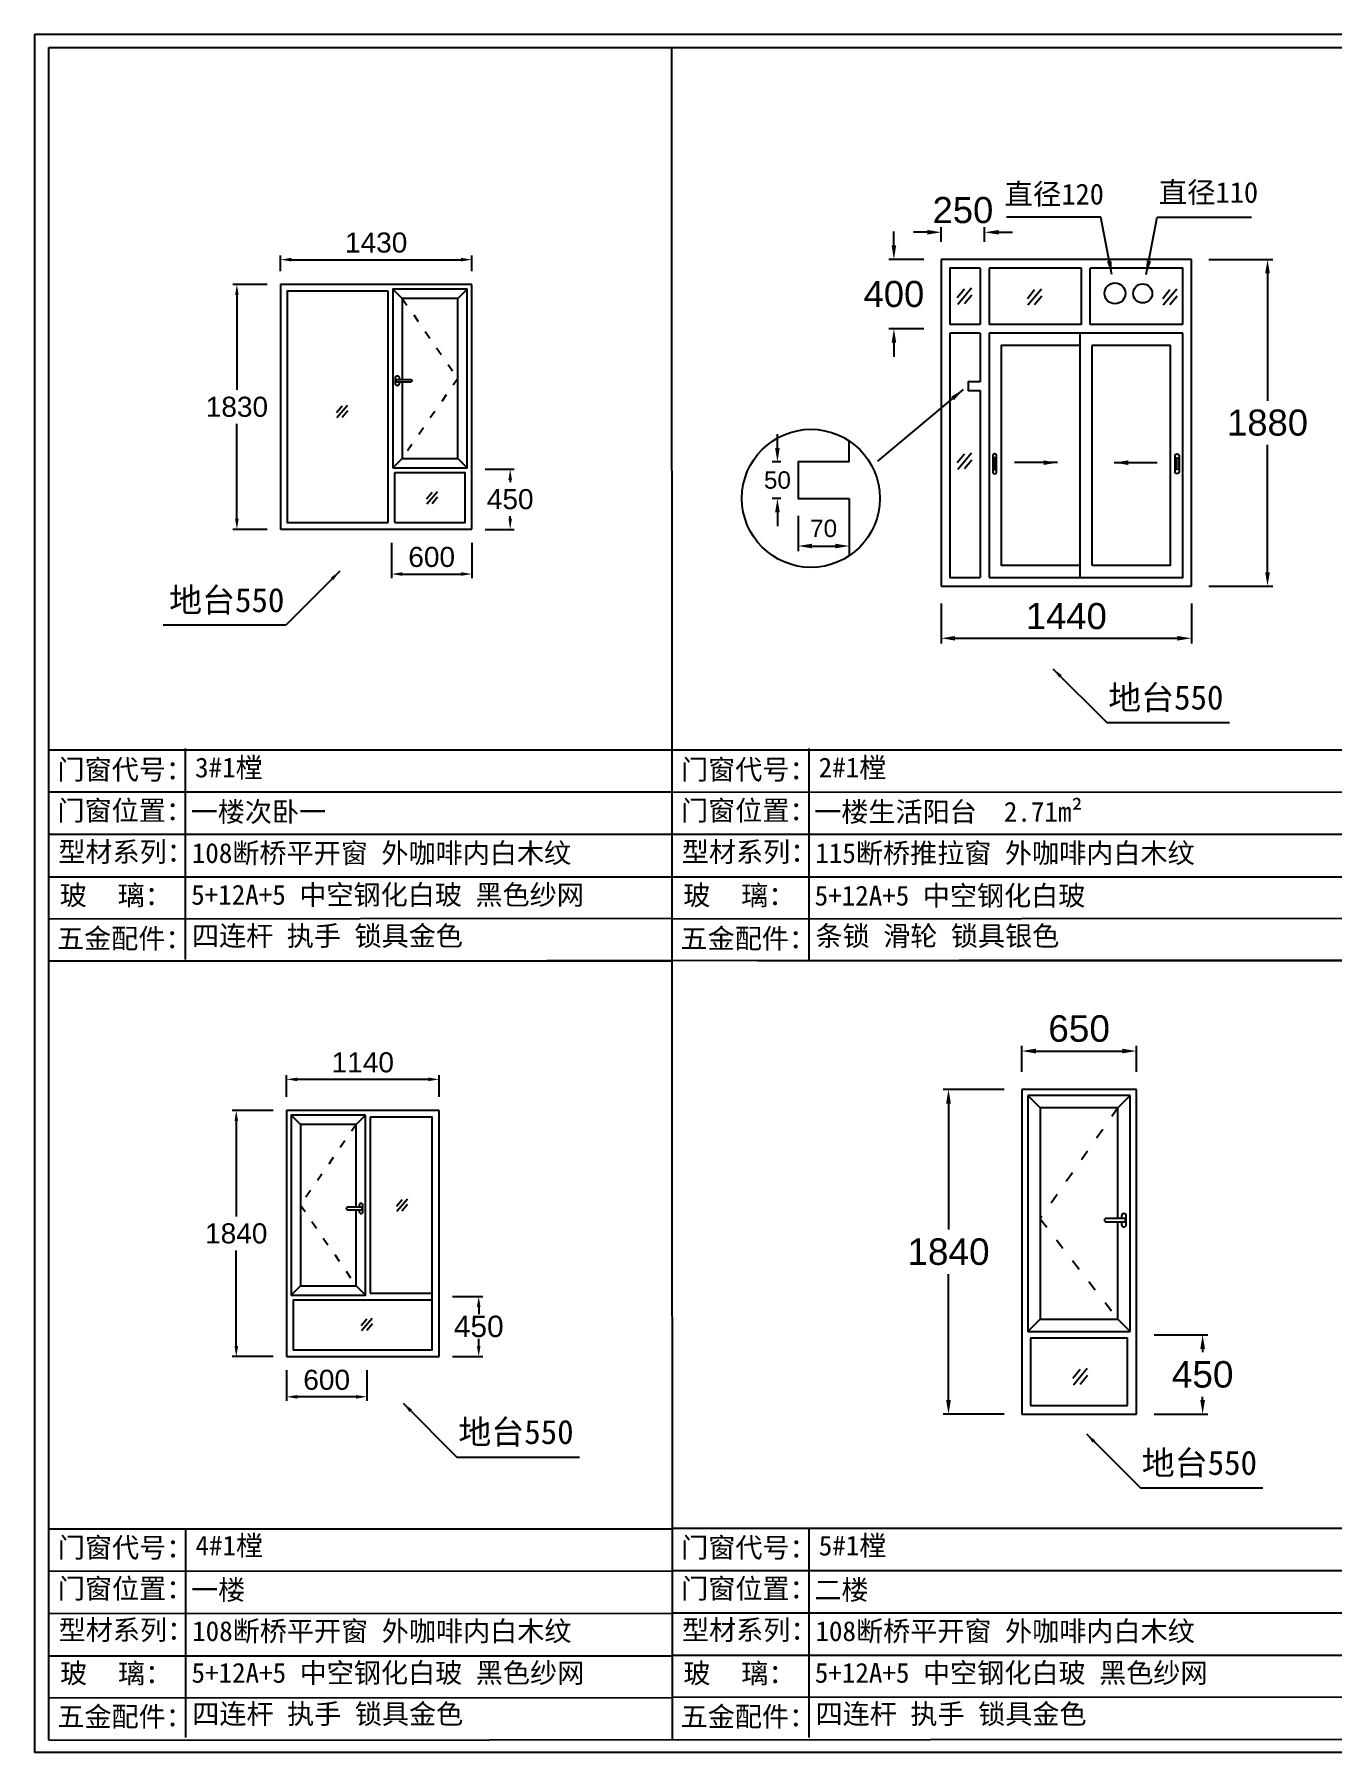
# Model space of a CAD drawing. Header units: inches. Extents: x -138455 to 599497, y -747149 to 13167.
# Drawn here: x 318177 to 327882, y -234985 to -222147 of the extents above; entities that cross this region are included whole.
import ezdxf

# ---------------------------------------------------------------- set-up
doc = ezdxf.new("R2010")
doc.units = ezdxf.units.IN
doc.header["$MEASUREMENT"] = 0
doc.header["$PDMODE"] = 35
doc.header["$PDSIZE"] = -3
doc.linetypes.add('ACAD_ISO03W100', pattern=[30, 12, -18])
doc.layers.add('0 @ 1', color=7, linetype='Continuous')
doc.styles.add('Annotative', font='arialbd.ttf')
doc.styles.get("Standard").update_dxf_attribs({"font": 'arial.ttf'})
doc.dimstyles.get("Standard").update_dxf_attribs({"dimtxt": 80, "dimasz": 70, "dimexe": 40, "dimexo": 80, "dimgap": 0, "dimtad": 1, "dimtih": 1, "dimtoh": 1, "dimdec": 0, "dimzin": 0, "dimdsep": 46, "dimtxsty": 'Standard', "dimcen": 0.09, "dimadec": 0, "dimazin": 0, "dimtfac": 1, "dimtdec": 0, "dimtofl": 0, "dimtmove": 0, "dimatfit": 3, "dimfxl": 0, "dimtolj": 1, "dimtzin": 0, "dimarcsym": 0})

# ---------------------------------------------------------------- blocks, each defined once
blk = doc.blocks.new('*D968')
at = {"color": 0, "lineweight": -2, "transparency": 16777216}
for p, q in [((320017, -223915), (320017, -223800)), ((320097, -223830), (321367, -223830)), ((321447, -223915), (321447, -223800))]:
    blk.add_line(p, q, dxfattribs=at)
at = {"color": 0, "transparency": 16777216}
for points in [[(320097, -223816), (320097, -223843), (320017, -223830)], [(321367, -223816), (321367, -223843), (321447, -223830)]]:
    blk.add_solid(points, dxfattribs=at)
at = {"layer": 'Defpoints', "color": 0, "transparency": 16777216}
for p in [(321447, -223830), (320017, -224015), (321447, -224015)]:
    blk.add_point(p, dxfattribs=at)
at = {"color": 0, "transparency": 16777216, "insert": (320732, -223703), "char_height": 150, "attachment_point": 5}
blk.add_mtext('\\A1;1430', dxfattribs=at)
blk = doc.blocks.new('*D969')
at = {"color": 0, "lineweight": -2, "transparency": 16777216}
for p, q in [((319917, -224015), (319661, -224015)), ((319691, -224095), (319691, -224803)), ((319691, -225765), (319691, -225056)), ((319917, -225845), (319661, -225845))]:
    blk.add_line(p, q, dxfattribs=at)
at = {"color": 0, "transparency": 16777216}
for points in [[(319677, -224095), (319704, -224095), (319691, -224015)], [(319677, -225765), (319704, -225765), (319691, -225845)]]:
    blk.add_solid(points, dxfattribs=at)
at = {"layer": 'Defpoints', "color": 0, "transparency": 16777216}
for p in [(320017, -224015), (319691, -225845), (320017, -225845)]:
    blk.add_point(p, dxfattribs=at)
at = {"color": 0, "transparency": 16777216, "insert": (319691, -224930), "char_height": 150, "attachment_point": 5}
blk.add_mtext('\\A1;1830', dxfattribs=at)
blk = doc.blocks.new('*D970')
at = {"color": 0, "lineweight": -2, "transparency": 16777216}
for p, q in [((320847, -225945), (320847, -226209)), ((321447, -225945), (321447, -226209)), ((320927, -226179), (321367, -226179))]:
    blk.add_line(p, q, dxfattribs=at)
at = {"color": 0, "transparency": 16777216}
for points in [[(320927, -226165), (320927, -226192), (320847, -226179)], [(321367, -226165), (321367, -226192), (321447, -226179)]]:
    blk.add_solid(points, dxfattribs=at)
at = {"layer": 'Defpoints', "color": 0, "transparency": 16777216}
for p in [(320847, -225845), (321447, -225845), (321447, -226179)]:
    blk.add_point(p, dxfattribs=at)
at = {"color": 0, "transparency": 16777216, "insert": (321147, -226052), "char_height": 150, "attachment_point": 5}
blk.add_mtext('\\A1;600', dxfattribs=at)
blk = doc.blocks.new('*D971')
at = {"color": 0, "lineweight": -2, "transparency": 16777216}
for p, q in [((321547, -225395), (321764, -225395)), ((321734, -225475), (321734, -225493)), ((321734, -225765), (321734, -225746)), ((321547, -225845), (321764, -225845))]:
    blk.add_line(p, q, dxfattribs=at)
at = {"color": 0, "transparency": 16777216}
for points in [[(321721, -225475), (321747, -225475), (321734, -225395)], [(321721, -225765), (321747, -225765), (321734, -225845)]]:
    blk.add_solid(points, dxfattribs=at)
at = {"layer": 'Defpoints', "color": 0, "transparency": 16777216}
for p in [(321447, -225395), (321447, -225845), (321734, -225845)]:
    blk.add_point(p, dxfattribs=at)
at = {"color": 0, "transparency": 16777216, "insert": (321734, -225620), "char_height": 150, "attachment_point": 5}
blk.add_mtext('\\A1;450', dxfattribs=at)
blk = doc.blocks.new('123as')
at = {"color": 0}
for p, q in [((90189, 51387), (90252, 51462)), ((90194, 51330), (90312, 51470)), ((90251, 51335), (90314, 51410))]:
    blk.add_line(p, q, dxfattribs=at)
blk = doc.blocks.new('*D976')
at = {"color": 0, "lineweight": -2, "transparency": 16777216}
for p, q in [((320062, -232126), (320062, -232356)), ((320662, -232126), (320662, -232356)), ((320582, -232326), (320142, -232326))]:
    blk.add_line(p, q, dxfattribs=at)
at = {"color": 0, "transparency": 16777216}
for points in [[(320142, -232313), (320142, -232340), (320062, -232326)], [(320582, -232313), (320582, -232340), (320662, -232326)]]:
    blk.add_solid(points, dxfattribs=at)
at = {"layer": 'Defpoints', "color": 0, "transparency": 16777216}
for p in [(320062, -232026), (320662, -232026), (320062, -232326)]:
    blk.add_point(p, dxfattribs=at)
at = {"color": 0, "transparency": 16777216, "insert": (320362, -232200), "char_height": 150, "attachment_point": 5}
blk.add_mtext('\\A1;600', dxfattribs=at)
blk = doc.blocks.new('*D977')
at = {"color": 0, "lineweight": -2, "transparency": 16777216}
for p, q in [((320062, -230086), (320062, -229924)), ((321202, -230086), (321202, -229924)), ((320142, -229954), (321122, -229954))]:
    blk.add_line(p, q, dxfattribs=at)
at = {"color": 0, "transparency": 16777216}
for points in [[(320142, -229941), (320142, -229968), (320062, -229954)], [(321122, -229941), (321122, -229968), (321202, -229954)]]:
    blk.add_solid(points, dxfattribs=at)
at = {"layer": 'Defpoints', "color": 0, "transparency": 16777216}
for p in [(321202, -229954), (320062, -230186), (321202, -230186)]:
    blk.add_point(p, dxfattribs=at)
at = {"color": 0, "transparency": 16777216, "insert": (320632, -229828), "char_height": 150, "attachment_point": 5}
blk.add_mtext('\\A1;1140', dxfattribs=at)
blk = doc.blocks.new('*D978')
at = {"color": 0, "lineweight": -2, "transparency": 16777216}
for p, q in [((319962, -230186), (319656, -230186)), ((319686, -230266), (319686, -230979)), ((319686, -231946), (319686, -231232)), ((319962, -232026), (319656, -232026))]:
    blk.add_line(p, q, dxfattribs=at)
at = {"color": 0, "transparency": 16777216}
for points in [[(319673, -230266), (319700, -230266), (319686, -230186)], [(319673, -231946), (319700, -231946), (319686, -232026)]]:
    blk.add_solid(points, dxfattribs=at)
at = {"layer": 'Defpoints', "color": 0, "transparency": 16777216}
for p in [(320062, -230186), (319686, -232026), (320062, -232026)]:
    blk.add_point(p, dxfattribs=at)
at = {"color": 0, "transparency": 16777216, "insert": (319686, -231106), "char_height": 150, "attachment_point": 5}
blk.add_mtext('\\A1;1840', dxfattribs=at)
blk = doc.blocks.new('dzcs')
blk.add_lwpolyline([(142095.7, -3327.8), (142195.7, -3327.8, 0.414214), (142205.7, -3317.8), (142205.7, -3317.8, 0.414214), (142195.7, -3307.8), (142095.7, -3307.8, 0.414214), (142085.7, -3317.8), (142085.7, -3317.8, 0.414214)], format="xyb", close=True)
blk.add_lwpolyline([(142182.2, -3327.8), (142182.2, -3341.8, 0.414214), (142195.7, -3355.3), (142195.7, -3355.3, 0.414214), (142209.2, -3341.8), (142209.2, -3293.8, 0.414214), (142195.7, -3280.3), (142195.7, -3280.3, 0.414214), (142182.2, -3293.8), (142182.2, -3307.8)], format="xyb")
blk = doc.blocks.new('*D964')
at = {"color": 0, "lineweight": -2, "transparency": 16777216}
for p, q in [((326683.3, -224037.9), (327051.6, -224037.9)), ((327021.6, -224117.9), (327021.6, -224851.3)), ((327021.6, -225837.9), (327021.6, -225104.5)), ((326683.3, -225917.9), (327051.6, -225917.9))]:
    blk.add_line(p, q, dxfattribs=at)
at = {"color": 0, "transparency": 16777216}
for points in [[(327008.2, -224117.9), (327034.9, -224117.9), (327021.6, -224037.9)], [(327008.2, -225837.9), (327034.9, -225837.9), (327021.6, -225917.9)]]:
    blk.add_solid(points, dxfattribs=at)
at = {"layer": 'Defpoints', "color": 0, "transparency": 16777216}
for p in [(326583.3, -224037.9), (326583.3, -225917.9), (327021.6, -225917.9)]:
    blk.add_point(p, dxfattribs=at)
at = {"color": 0, "transparency": 16777216, "insert": (327021.6, -224977.9), "char_height": 150, "attachment_point": 5}
blk.add_mtext('\\A1;1880', dxfattribs=at)
blk = doc.blocks.new('*D965')
at = {"color": 0, "lineweight": -2, "transparency": 16777216}
for p, q in [((325063.3, -223881.9), (324983.3, -223881.9)), ((325143.3, -223937.9), (325143.3, -223851.9)), ((325393.3, -223937.9), (325393.3, -223851.9)), ((325473.3, -223881.9), (325553.3, -223881.9))]:
    blk.add_line(p, q, dxfattribs=at)
at = {"color": 0, "transparency": 16777216}
for points in [[(325063.3, -223868.6), (325063.3, -223895.3), (325143.3, -223881.9)], [(325473.3, -223868.6), (325473.3, -223895.3), (325393.3, -223881.9)]]:
    blk.add_solid(points, dxfattribs=at)
at = {"layer": 'Defpoints', "color": 0, "transparency": 16777216}
for p in [(325393.3, -223881.9), (325143.3, -224037.9), (325393.3, -224037.9)]:
    blk.add_point(p, dxfattribs=at)
at = {"color": 0, "transparency": 16777216, "insert": (325268.3, -223755.3), "char_height": 150, "attachment_point": 5}
blk.add_mtext('\\A1;250', dxfattribs=at)
blk = doc.blocks.new('*D966')
at = {"color": 0, "lineweight": -2, "transparency": 16777216}
for p, q in [((325143.3, -226017.9), (325143.3, -226247.8)), ((326583.3, -226017.9), (326583.3, -226247.8)), ((325223.3, -226217.8), (326503.3, -226217.8))]:
    blk.add_line(p, q, dxfattribs=at)
at = {"color": 0, "transparency": 16777216}
for points in [[(325223.3, -226204.5), (325223.3, -226231.2), (325143.3, -226217.8)], [(326503.3, -226204.5), (326503.3, -226231.2), (326583.3, -226217.8)]]:
    blk.add_solid(points, dxfattribs=at)
at = {"layer": 'Defpoints', "color": 0, "transparency": 16777216}
for p in [(325143.3, -225917.9), (326583.3, -225917.9), (326583.3, -226217.8)]:
    blk.add_point(p, dxfattribs=at)
at = {"color": 0, "transparency": 16777216, "insert": (325863.3, -226091.2), "char_height": 150, "attachment_point": 5}
blk.add_mtext('\\A1;1440', dxfattribs=at)
blk = doc.blocks.new('*D967')
at = {"color": 0, "lineweight": -2, "transparency": 16777216}
for p, q in [((324870.9, -223957.9), (324870.9, -223877.9)), ((325043.3, -224037.9), (324840.9, -224037.9)), ((325043.3, -224437.9), (324840.9, -224437.9)), ((324870.9, -224517.9), (324870.9, -224597.9))]:
    blk.add_line(p, q, dxfattribs=at)
at = {"color": 0, "transparency": 16777216}
for points in [[(324857.5, -223957.9), (324884.2, -223957.9), (324870.9, -224037.9)], [(324857.5, -224517.9), (324884.2, -224517.9), (324870.9, -224437.9)]]:
    blk.add_solid(points, dxfattribs=at)
at = {"layer": 'Defpoints', "color": 0, "transparency": 16777216}
for p in [(325143.3, -224037.9), (324870.9, -224437.9), (325143.3, -224437.9)]:
    blk.add_point(p, dxfattribs=at)
at = {"color": 0, "transparency": 16777216, "insert": (324870.9, -224237.9), "char_height": 150, "attachment_point": 5}
blk.add_mtext('\\A1;400', dxfattribs=at)
blk = doc.blocks.new('123z')
at = {"color": 0}
for points in [[(94078.4, 52755), (94078.4, 52755, 0.414214), (94088.4, 52765), (94088.4, 52845, 0.414214), (94078.4, 52855), (94078.4, 52855, 0.414214), (94068.4, 52845), (94068.4, 52765, 0.414214)], [(94078.4, 52775), (94078.4, 52775, 0.414214), (94083.4, 52780), (94083.4, 52830, 0.414214), (94078.4, 52835), (94078.4, 52835, 0.414214), (94073.4, 52830), (94073.4, 52780, 0.414214)]]:
    blk.add_lwpolyline(points, format="xyb", close=True, dxfattribs=at)
blk = doc.blocks.new('*D1018')
at = {"color": 0, "lineweight": -2, "transparency": 16777216}
for p, q in [((324200.4, -225123.1), (324200.4, -225043.1)), ((324219.2, -225203.1), (324170.4, -225203.1)), ((324219.2, -225412.9), (324170.4, -225412.9)), ((324200.4, -225492.9), (324200.4, -225572.9))]:
    blk.add_line(p, q, dxfattribs=at)
at = {"color": 0, "transparency": 16777216}
for points in [[(324187.1, -225123.1), (324213.7, -225123.1), (324200.4, -225203.1)], [(324187.1, -225492.9), (324213.7, -225492.9), (324200.4, -225412.9)]]:
    blk.add_solid(points, dxfattribs=at)
at = {"layer": 'Defpoints', "color": 0, "transparency": 16777216}
for p in [(324319.2, -225203.1), (324200.4, -225412.9), (324319.2, -225412.9)]:
    blk.add_point(p, dxfattribs=at)
at = {"color": 0, "transparency": 16777216, "insert": (324200.4, -225308), "char_height": 150, "attachment_point": 5}
blk.add_mtext('\\A1;{\\H0.66667x;50}', dxfattribs=at)
blk = doc.blocks.new('*D1019')
at = {"color": 0, "lineweight": -2, "transparency": 16777216}
for p, q in [((324319.2, -225512.9), (324319.2, -225717.1)), ((324612.9, -225512.9), (324612.9, -225717.1)), ((324399.2, -225687.1), (324532.9, -225687.1))]:
    blk.add_line(p, q, dxfattribs=at)
at = {"color": 0, "transparency": 16777216}
for points in [[(324399.2, -225673.8), (324399.2, -225700.4), (324319.2, -225687.1)], [(324532.9, -225673.8), (324532.9, -225700.4), (324612.9, -225687.1)]]:
    blk.add_solid(points, dxfattribs=at)
at = {"layer": 'Defpoints', "color": 0, "transparency": 16777216}
for p in [(324319.2, -225412.9), (324612.9, -225412.9), (324612.9, -225687.1)]:
    blk.add_point(p, dxfattribs=at)
at = {"color": 0, "transparency": 16777216, "insert": (324466.1, -225586), "char_height": 150, "attachment_point": 5}
blk.add_mtext('\\A1;{\\H0.66667x;70}', dxfattribs=at)
blk = doc.blocks.new('*D979')
at = {"color": 0, "lineweight": -2, "transparency": 16777216}
for p, q in [((325535.9, -230192.1), (325535.9, -230045)), ((326185.9, -230192.1), (326185.9, -230045)), ((325615.9, -230075), (326105.9, -230075))]:
    blk.add_line(p, q, dxfattribs=at)
at = {"color": 0, "transparency": 16777216}
for points in [[(325615.9, -230061.7), (325615.9, -230088.3), (325535.9, -230075)], [(326105.9, -230061.7), (326105.9, -230088.3), (326185.9, -230075)]]:
    blk.add_solid(points, dxfattribs=at)
at = {"layer": 'Defpoints', "color": 0, "transparency": 16777216}
for p in [(326185.9, -230075), (325535.9, -230292.1), (326185.9, -230292.1)]:
    blk.add_point(p, dxfattribs=at)
at = {"color": 0, "transparency": 16777216, "insert": (325860.9, -229948.4), "char_height": 150, "attachment_point": 5}
blk.add_mtext('\\A1;650', dxfattribs=at)
blk = doc.blocks.new('*D980')
at = {"color": 0, "lineweight": -2, "transparency": 16777216}
for p, q in [((325435.9, -230292.1), (325090.7, -230292.1)), ((325120.7, -230372.1), (325120.7, -231085.6)), ((325120.7, -232052.1), (325120.7, -231338.7)), ((325435.9, -232132.1), (325090.7, -232132.1))]:
    blk.add_line(p, q, dxfattribs=at)
at = {"color": 0, "transparency": 16777216}
for points in [[(325107.3, -230372.1), (325134, -230372.1), (325120.7, -230292.1)], [(325107.3, -232052.1), (325134, -232052.1), (325120.7, -232132.1)]]:
    blk.add_solid(points, dxfattribs=at)
at = {"layer": 'Defpoints', "color": 0, "transparency": 16777216}
for p in [(325535.9, -230292.1), (325120.7, -232132.1), (325535.9, -232132.1)]:
    blk.add_point(p, dxfattribs=at)
at = {"color": 0, "transparency": 16777216, "insert": (325120.7, -231212.1), "char_height": 150, "attachment_point": 5}
blk.add_mtext('\\A1;1840', dxfattribs=at)
blk = doc.blocks.new('*D981')
at = {"color": 0, "lineweight": -2, "transparency": 16777216}
for p, q in [((326285.9, -231682.1), (326590.9, -231682.1)), ((326560.9, -231762.1), (326560.9, -231780.6)), ((326560.9, -232052.1), (326560.9, -232033.7)), ((326285.9, -232132.1), (326590.9, -232132.1))]:
    blk.add_line(p, q, dxfattribs=at)
at = {"color": 0, "transparency": 16777216}
for points in [[(326547.6, -231762.1), (326574.2, -231762.1), (326560.9, -231682.1)], [(326547.6, -232052.1), (326574.2, -232052.1), (326560.9, -232132.1)]]:
    blk.add_solid(points, dxfattribs=at)
at = {"layer": 'Defpoints', "color": 0, "transparency": 16777216}
for p in [(326185.9, -231682.1), (326185.9, -232132.1), (326560.9, -232132.1)]:
    blk.add_point(p, dxfattribs=at)
at = {"color": 0, "transparency": 16777216, "insert": (326560.9, -231907.1), "char_height": 150, "attachment_point": 5}
blk.add_mtext('\\A1;450', dxfattribs=at)
blk = doc.blocks.new('*D1046')
at = {"color": 0, "lineweight": -2, "transparency": 16777216}
for p, q in [((321302, -231576), (321529, -231576)), ((321499, -231656), (321499, -231709)), ((321499, -231946), (321499, -231893)), ((321302, -232026), (321529, -232026))]:
    blk.add_line(p, q, dxfattribs=at)
at = {"color": 0, "transparency": 16777216}
for points in [[(321485, -231656), (321512, -231656), (321499, -231576)], [(321485, -231946), (321512, -231946), (321499, -232026)]]:
    blk.add_solid(points, dxfattribs=at)
at = {"layer": 'Defpoints', "color": 0, "transparency": 16777216}
for p in [(321202, -231576), (321202, -232026), (321499, -232026)]:
    blk.add_point(p, dxfattribs=at)
at = {"color": 0, "transparency": 16777216, "insert": (321499, -231801), "char_height": 160, "attachment_point": 5}
blk.add_mtext('\\A1;450', dxfattribs=at)
blk = doc.blocks.new('223azzl00000')
for p, q in [((326583.3, -224037.9), (325143.3, -224037.9)), ((325143.3, -224037.9), (325143.3, -225917.9)), ((325368.3, -224087.9), (325368.3, -224412.9)), ((325418.3, -224087.9), (325418.3, -224412.9)), ((325950.8, -224412.9), (325950.8, -224087.9)), ((326000.8, -224412.9), (326000.8, -224087.9)), ((326583.3, -225917.9), (326583.3, -224037.9)), ((325368.3, -224412.9), (325193.3, -224412.9)), ((325368.3, -224462.9), (325193.3, -224462.9)), ((325368.3, -224462.9), (325368.3, -224742.6)), ((325950.8, -224412.9), (325418.3, -224412.9)), ((326533.3, -224462.9), (325418.3, -224462.9)), ((325418.3, -224462.9), (325418.3, -225867.9)), ((325940.8, -224462.9), (325940.8, -225867.9)), ((326533.3, -224412.9), (326000.8, -224412.9)), ((326010.8, -224532.9), (326010.8, -225797.9)), ((325368.3, -224792.6), (325368.3, -225867.9)), ((324612.9, -225203.1), (324612.9, -225081.9)), ((324612.9, -225412.9), (324612.9, -225744)), ((325143.3, -225917.9), (326583.3, -225917.9))]:
    blk.add_line(p, q)
for points in [[(325368.3, -224087.9), (325193.3, -224087.9), (325193.3, -224412.9)], [(325950.8, -224087.9), (325418.3, -224087.9)], [(326533.3, -224412.9), (326533.3, -224087.9), (326000.8, -224087.9)], [(325193.3, -224462.9), (325193.3, -225867.9), (325368.3, -225867.9)], [(325418.3, -225867.9), (326533.3, -225867.9), (326533.3, -224462.9)], [(325940.8, -224532.9), (325488.3, -224532.9), (325488.3, -225797.9), (325940.8, -225797.9)], [(326463.3, -224532.9), (326010.8, -224532.9)], [(326010.8, -225797.9), (326463.3, -225797.9), (326463.3, -224532.9)], [(325368.3, -224742.6), (325298.3, -224742.6), (325298.3, -224792.6), (325368.3, -224792.6)], [(324612.9, -225203.1), (324319.2, -225203.1), (324319.2, -225412.9), (324612.9, -225412.9)]]:
    blk.add_lwpolyline(points)
for centre, radius in [((326143.4, -224233.6), 60), ((326303, -224233.9), 55), ((324393.2, -225412.9), 397.3)]:
    blk.add_circle(centre, radius)
for name, p, xscale, yscale, zscale in [('123as', (264948.6, -258607.7), 0.6684526412304121, 0.6684526412304121, 0.6684526412304121), ('123as', (265351.9, -258612), 0.6684526412304121, 0.6684526412304121, 0.6684526412304121), ('123as', (266130.9, -258612), 0.6684526412304121, 0.6684526412304121, 0.6684526412304121), ('123as', (264948.6, -259555.7), 0.6684526412304121, 0.6684526412304121, 0.6684526412304121), ('123z', (218346.2, -285330.5), 1.138461538461531, 1.138461538461531, 1.138461538461531), ('123z', (433605.4, -285330.5), -1.138461538461531, 1.138461538461531, 1.138461538461531)]:
    blk.add_blockref(name, p, dxfattribs=dict(xscale=xscale, yscale=yscale, zscale=zscale))
at = {"layer": '0 @ 1', "char_height": 120, "attachment_point": 1, "style": 'Annotative'}
for s, insert in [('{\\fSimSun|b1|i0|c134|p2;直径120}', (325507.5, -223602.4)), ('{\\fSimSun|b1|i0|c134|p2;直径110}', (326395.1, -223592.4))]:
    blk.add_mtext_dynamic_manual_height_columns(s, width=1173.909, gutter_width=903.5, heights=[0], dxfattribs=dict(at, insert=insert))
dim = blk.add_linear_dim(base=(325393.3, -223881.9), p1=(325143.3, -224037.9), p2=(325393.3, -224037.9), dimstyle='Standard', override={"dimtxt": 150, "dimasz": 80, "dimexe": 30, "dimexo": 100, "dimgap": 50})
dim.commit()
dim.dimension.update_dxf_attribs({"geometry": '*D965', "text_midpoint": (325268.3, -223881.9), "dimtype": 128})
dim = blk.add_linear_dim(base=(324870.9, -224437.9), p1=(325143.3, -224037.9), p2=(325143.3, -224437.9), angle=90, dimstyle='Standard', override={"dimtxt": 150, "dimasz": 80, "dimexe": 30, "dimexo": 100, "dimgap": 50})
dim.commit()
dim.dimension.update_dxf_attribs({"geometry": '*D967', "text_midpoint": (324870.9, -224237.9), "dimtype": 128})
dim = blk.add_linear_dim(base=(327021.6, -225917.9), p1=(326583.3, -224037.9), p2=(326583.3, -225917.9), angle=90, dimstyle='Standard', override={"dimtxt": 150, "dimasz": 80, "dimexe": 30, "dimexo": 100, "dimgap": 50})
dim.commit()
dim.dimension.update_dxf_attribs({"geometry": '*D964', "text_midpoint": (327021.6, -224977.9)})
dim = blk.add_linear_dim(base=(324200.4, -225412.9), p1=(324319.2, -225203.1), p2=(324319.2, -225412.9), angle=90, text='{\\H0.66667x;50}', dimstyle='Standard', override={"dimtxt": 150, "dimasz": 80, "dimexe": 30, "dimexo": 100, "dimgap": 50})
dim.commit()
dim.dimension.update_dxf_attribs({"geometry": '*D1018', "text_midpoint": (324200.4, -225308), "dimtype": 128})
dim = blk.add_linear_dim(base=(324612.9, -225687.1), p1=(324319.2, -225412.9), p2=(324612.9, -225412.9), text='{\\H0.66667x;70}', dimstyle='Standard', override={"dimtxt": 150, "dimasz": 80, "dimexe": 30, "dimexo": 100, "dimgap": 50})
dim.commit()
dim.dimension.update_dxf_attribs({"geometry": '*D1019', "text_midpoint": (324466.1, -225687.1), "dimtype": 128})
dim = blk.add_linear_dim(base=(326583.3, -226217.8), p1=(325143.3, -225917.9), p2=(326583.3, -225917.9), dimstyle='Standard', override={"dimtxt": 150, "dimasz": 80, "dimexe": 30, "dimexo": 100, "dimgap": 50})
dim.commit()
dim.dimension.update_dxf_attribs({"geometry": '*D966', "text_midpoint": (325863.3, -226091.2)})
for points in [[(326125.2, -224125.8), (326062.6, -223795.3), (325518.6, -223795.3)], [(326323.4, -224125.8), (326386, -223795.3), (326930, -223795.3)], [(325269.6, -224786.6), (324777.3, -225199.7)], [(325812.3, -225207.5), (325565.5, -225207.5)], [(326139.4, -225207.5), (326386.1, -225207.5)]]:
    blk.add_leader(points, dimstyle='Standard', override={"dimtxt": 150, "dimasz": 80, "dimexe": 30, "dimexo": 100, "dimgap": 50, "dimtad": 0})
blk = doc.blocks.new('jz3123')
for p, q in [((326185.9, -230292.1), (325535.9, -230292.1)), ((325535.9, -230292.1), (325535.9, -232132.1)), ((326150.9, -230327.1), (325570.9, -230327.1)), ((325570.9, -230327.1), (325570.9, -231664.1)), ((325640.9, -230397.1), (325570.9, -230327.1)), ((326080.9, -230397.1), (326150.9, -230327.1)), ((326150.9, -231664.1), (326150.9, -230327.1)), ((326185.9, -232132.1), (326185.9, -230292.1)), ((326080.9, -230397.1), (325640.9, -230397.1)), ((325640.9, -230397.1), (325640.9, -231594.1)), ((326080.9, -231023.2), (326080.9, -230397.1)), ((326080.9, -231594.1), (326080.9, -231043.2)), ((325640.9, -231594.1), (325570.9, -231664.1)), ((325640.9, -231594.1), (326080.9, -231594.1)), ((326080.9, -231594.1), (326150.9, -231664.1)), ((325570.9, -231664.1), (326150.9, -231664.1)), ((325585.9, -231699.1), (325585.9, -232082.1)), ((325585.9, -231699.1), (326135.9, -231699.1)), ((326135.9, -232082.1), (326135.9, -231699.1)), ((325585.9, -232082.1), (326135.9, -232082.1)), ((325535.9, -232132.1), (326185.9, -232132.1))]:
    blk.add_line(p, q)
at = {"linetype": 'ACAD_ISO03W100', "ltscale": 5}
blk.add_lwpolyline([(326080.9, -230397.1), (325640.9, -231024.6), (326080.9, -231594.1)], dxfattribs=at)
blk.add_blockref('dzcs', (183919, -227715.4))
at = {"xscale": 0.6684526412304121, "yscale": 0.6684526412304121, "zscale": 0.6684526412304121}
blk.add_blockref('123as', (265538.1, -266276.8), dxfattribs=at)
dim = blk.add_linear_dim(base=(326185.9, -230075), p1=(325535.9, -230292.1), p2=(326185.9, -230292.1), dimstyle='Standard', override={"dimtxt": 150, "dimasz": 80, "dimexe": 30, "dimexo": 100, "dimgap": 50})
dim.commit()
dim.dimension.update_dxf_attribs({"geometry": '*D979', "text_midpoint": (325860.9, -229948.4)})
dim = blk.add_linear_dim(base=(325120.7, -232132.1), p1=(325535.9, -230292.1), p2=(325535.9, -232132.1), angle=90, dimstyle='Standard', override={"dimtxt": 150, "dimasz": 80, "dimexe": 30, "dimexo": 100, "dimgap": 50})
dim.commit()
dim.dimension.update_dxf_attribs({"geometry": '*D980', "text_midpoint": (325120.7, -231212.1)})
dim = blk.add_linear_dim(base=(326560.9, -232132.1), p1=(326185.9, -231682.1), p2=(326185.9, -232132.1), angle=90, dimstyle='Standard', override={"dimtxt": 150, "dimasz": 80, "dimexe": 30, "dimexo": 100, "dimgap": 50})
dim.commit()
dim.dimension.update_dxf_attribs({"geometry": '*D981', "text_midpoint": (326560.9, -231907.1), "dimtype": 128})

msp = doc.modelspace()

# ---------------------------------------------------------------- linework, layer by layer
for p, q in [((337367.3, -222146.5), (318176.7, -222146.5)), ((318176.7, -222146.5), (318176.7, -234984.7)), ((318284.7, -229069.1), (318284.8, -222245.2)), ((318284.8, -222245.2), (322943.3, -222245.2)), ((322943.3, -222245.3), (328782.9, -222245.3)), ((322947.5, -234886.7), (322943.3, -222245.3)), ((321446.9, -224014.6), (320016.9, -224014.6)), ((320016.9, -224014.6), (320016.9, -225844.6)), ((321446.9, -225844.6), (321446.9, -224014.6)), ((320821.9, -225794.6), (320821.9, -224064.6)), ((320926.9, -224119.6), (320856.9, -224049.6)), ((321341.9, -224119.6), (321411.9, -224049.6)), ((320926.9, -225314.6), (320856.9, -225384.6)), ((320871.9, -225419.6), (321396.9, -225419.6)), ((320871.9, -225794.6), (320871.9, -225419.6)), ((321341.9, -225314.6), (321411.9, -225384.6)), ((320016.9, -225844.6), (321446.9, -225844.6)), ((318283.7, -227491.1), (322943.2, -227491.1)), ((319304.3, -227483.3), (319304.7, -229058)), ((322942.2, -227491.2), (328782.8, -227491.2)), ((323965.7, -227483.4), (323966.1, -229058.1)), ((318283.9, -227807.2), (322943.2, -227805.7)), ((322942.4, -227807.3), (328782.8, -227805.6)), ((318284.1, -228123.4), (322943.2, -228121.9)), ((322942.6, -228123.5), (328782.8, -228121.8)), ((318284.3, -228439.9), (322943.2, -228439.9)), ((322942.8, -228439.9), (328782.8, -228439.9)), ((318284.5, -228753.7), (322943.2, -228750.9)), ((322943, -228753.8), (328782.8, -228750.6)), ((318284.6, -234890.7), (318284.7, -229069.1)), ((318284.7, -229069.1), (322943.2, -229069.1)), ((318927.5, -229069.1), (330782.1, -229059.6)), ((323586.1, -229069.1), (334464.4, -229061.6)), ((321201.8, -230185.9), (320061.8, -230185.9)), ((320061.8, -230185.9), (320061.8, -232025.9)), ((321201.8, -232025.9), (321201.8, -230185.9)), ((320166.8, -230290.9), (320096.8, -230220.9)), ((320581.8, -230290.9), (320651.8, -230220.9)), ((320686.8, -230235.9), (320686.8, -231550.9)), ((320166.8, -231495.9), (320096.8, -231565.9)), ((320581.8, -231495.9), (320651.8, -231565.9)), ((320686.8, -231550.9), (321151.8, -231550.9)), ((320111.8, -231600.9), (321151.8, -231600.9)), ((320061.8, -232025.9), (321201.8, -232025.9)), ((318283.6, -233312.2), (322943.2, -233312.2)), ((319307, -233307.1), (319307.4, -234871.3)), ((322942.1, -233308.3), (328782.8, -233308.3)), ((323966.5, -233307.1), (323967, -234871.3)), ((318283.8, -233628.4), (322943.2, -233626.8)), ((322942.3, -233624.5), (328782.7, -233622.7)), ((318284, -233944.6), (322943.2, -233943.1)), ((322942.5, -233940.7), (328782.7, -233938.9)), ((318284.2, -234261), (322943.2, -234261)), ((322942.7, -234257.1), (328782.7, -234257.1)), ((318284.4, -234574.9), (322943.1, -234572.1)), ((322942.9, -234571), (328782.7, -234567.8)), ((318284.6, -234890.7), (337273.4, -234876.7)), ((337367.3, -234984.7), (318176.7, -234984.7))]:
    msp.add_line(p, q)
for points in [[(320821.9, -224064.6), (320066.9, -224064.6), (320066.9, -225794.6), (320821.9, -225794.6)], [(320856.9, -225384.6), (321411.9, -225384.6), (321411.9, -224049.6), (320856.9, -224049.6), (320856.9, -225384.6)], [(320926.9, -224744.3), (320926.9, -225314.6), (321341.9, -225314.6), (321341.9, -224119.6), (320926.9, -224119.6), (320926.9, -224724.3)], [(320871.9, -225794.6), (321396.9, -225794.6), (321396.9, -225419.6)], [(320111.8, -231600.9), (320111.8, -231975.9), (321151.8, -231975.9), (321151.8, -230235.9), (320686.8, -230235.9)], [(320581.8, -230909), (320581.8, -230290.9), (320166.8, -230290.9), (320166.8, -231495.9), (320581.8, -231495.9), (320581.8, -230929)]]:
    msp.add_lwpolyline(points)
at = {"linetype": 'ACAD_ISO03W100', "ltscale": 5}
for points in [[(320926.9, -224119.6), (321341.9, -224717.1), (320926.9, -225314.6)], [(320581.8, -230290.9), (320166.8, -230893.4), (320581.8, -231495.9)]]:
    msp.add_lwpolyline(points, dxfattribs=at)
msp.add_lwpolyline([(320651.8, -230220.9), (320096.8, -230220.9), (320096.8, -231565.9), (320651.8, -231565.9)], close=True)

# ---------------------------------------------------------------- block references
for name, p, xscale, yscale, zscale in [('223azzl00000', (-97299.3, 67124.8), 1.298675300026952, 1.298675300026952, 1.298675300026952), ('123as', (260148.4, -259321.8), 0.6684526412304121, 0.6684526412304121, 0.6684526412304121), ('123as', (260821.1, -259966.8), 0.6684526412304121, 0.6684526412304121, 0.6684526412304121), ('jz3123', (-103877, 73763.9), 1.319164180980688, 1.319164180980688, 1.319164180980688), ('123as', (260596.6, -265251.8), 0.6684526412304121, 0.6684526412304121, 0.6684526412304121), ('123as', (260333, -266143.5), 0.6684526412304121, 0.6684526412304121, 0.6684526412304121)]:
    msp.add_blockref(name, p, dxfattribs=dict(xscale=xscale, yscale=yscale, zscale=zscale))
at = {"xscale": -1}
msp.add_blockref('dzcs', (463085.7, -221416.5), dxfattribs=at)
msp.add_blockref('dzcs', (178423.2, -227601.2))

# ---------------------------------------------------------------- texts
at = {"layer": '0 @ 1', "style": 'Annotative'}
for s, p in [('门窗代号：', (318349.6, -227713.6)), ('门窗代号：', (323011, -227713.7)), ('门窗位置：', (318349.6, -228019.6)), ('门窗位置：', (323011, -228019.7)), ('型材系列：', (318355.9, -228328.8)), ('型材系列：', (323017.2, -228328.9)), ('玻    璃：', (318366.3, -228653)), ('玻    璃：', (323027.6, -228653.1)), ('五金配件：', (318346, -228976)), ('五金配件：', (323007.3, -228976)), ('门窗代号：', (318352.3, -233526.9)), ('门窗代号：', (323011.9, -233526.9)), ('门窗位置：', (318352.3, -233833)), ('门窗位置：', (323011.9, -233833)), ('型材系列：', (318358.5, -234142.1)), ('型材系列：', (323018.1, -234142.1)), ('玻    璃：', (318368.9, -234466.3)), ('玻    璃：', (323028.5, -234466.3)), ('五金配件：', (318348.6, -234789.3)), ('五金配件：', (323008.2, -234789.3))]:
    msp.add_text(s, height=148.56, dxfattribs=at).set_placement(p)
for s, width, insert, char_height, attachment_point in [('{\\fSimSun|b1|i0|c134|p2;地台550}', 1173.909, (320045.8, -226282.7), 180.693, 3), ('{\\fSimSun|b1|i0|c134|p2;地台550}', 1173.909, (326204.2, -227010.7), 180.693, 1), ('{\\fSimSun|b1|i0|c134|p2;3#1樘}', 4396.385, (319378.3, -227549.9), 148.556, 1), ('{\\fSimSun|b1|i0|c134|p2;2#1樘}', 4396.385, (324039.7, -227550), 148.556, 1), ('{\\fSimSun|b1|i0|c134|p2;一楼次卧一}', 4396.385, (319345.1, -227880.8), 148.556, 1), ('{\\fSimSun|b1|i0|c134|p2;一楼生活阳台  2.71m²}', 4396.385, (324006.5, -227880.9), 148.556, 1), ('{\\fSimSun|b1|i0|c134|p2;108断桥平开窗 外咖啡内白木纹}', 6329.508, (319353.7, -228189.3), 148.556, 1), ('{\\fSimSun|b1|i0|c134|p2;115断桥推拉窗 外咖啡内白木纹}', 4396.385, (324015, -228189.4), 148.556, 1), ('{\\fSimSun|b1|i0|c134|p2;5+12A+5 中空钢化白玻 黑色纱网}', 5972.399, (319349, -228500.8), 148.556, 1), ('{\\fSimSun|b1|i0|c134|p2;5+12A+5 中空钢化白玻}', 6587.2, (324009.9, -228507.1), 148.556, 1), ('{\\fSimSun|b1|i0|c134|p2;四连杆 执手 锁具金色}', 5156.596, (319354.7, -228807.7), 148.556, 1), ('{\\fSimSun|b1|i0|c134|p2;条锁 滑轮 锁具银色}', 5156.596, (324016, -228807.9), 148.556, 1), ('{\\fSimSun|b1|i0|c134|p2;地台550}', 1173.909, (321346.5, -232498.2), 180.693, 1), ('{\\fSimSun|b1|i0|c134|p2;地台550}', 1173.909, (326455.3, -232728.9), 180.693, 1), ('{\\fSimSun|b1|i0|c134|p2;4#1樘}', 4396.385, (319381, -233363.2), 148.556, 1), ('{\\fSimSun|b1|i0|c134|p2;5#1樘}', 4396.385, (324040.5, -233363.2), 148.556, 1), ('{\\fSimSun|b1|i0|c134|p2;一楼}', 4396.385, (319347.8, -233694.2), 148.556, 1), ('{\\fSimSun|b1|i0|c134|p2;二楼}', 4396.385, (324007.3, -233694.2), 148.556, 1), ('{\\fSimSun|b1|i0|c134|p2;108断桥平开窗 外咖啡内白木纹}', 4396.385, (319356.3, -234002.6), 148.556, 1), ('{\\fSimSun|b1|i0|c134|p2;108断桥平开窗 外咖啡内白木纹}', 4396.385, (324015.9, -234002.6), 148.556, 1), ('{\\fSimSun|b1|i0|c134|p2;5+12A+5 中空钢化白玻 黑色纱网}', 5972.399, (319351.6, -234314.2), 148.556, 1), ('{\\fSimSun|b1|i0|c134|p2;5+12A+5 中空钢化白玻 黑色纱网}', 5972.399, (324011.2, -234314.2), 148.556, 1), ('{\\fSimSun|b1|i0|c134|p2;四连杆 执手 锁具金色}', 5156.596, (319357.3, -234621.1), 148.556, 1), ('{\\fSimSun|b1|i0|c134|p2;四连杆 执手 锁具金色}', 5156.596, (324016.9, -234621.1), 148.556, 1)]:
    msp.add_mtext_dynamic_manual_height_columns(s, width=width, gutter_width=903.5, heights=[0], dxfattribs=dict(at, insert=insert, char_height=char_height, attachment_point=attachment_point))

# ---------------------------------------------------------------- dimensions: what is measured, and where the dimension line sits
for base, p1, p2, picture, middle in [((321446.9, -223829.8), (320016.9, -224014.6), (321446.9, -224014.6), '*D968', (320731.9, -223703.1)), ((321446.9, -226178.7), (320846.9, -225844.6), (321446.9, -225844.6), '*D970', (321146.9, -226052.1)), ((321201.8, -229954.2), (320061.8, -230185.9), (321201.8, -230185.9), '*D977', (320631.8, -229827.6)), ((320061.8, -232326.4), (320661.8, -232025.9), (320061.8, -232025.9), '*D976', (320361.8, -232199.8))]:
    dim = msp.add_linear_dim(base=base, p1=p1, p2=p2, dimstyle='Standard', override={"dimtxt": 150, "dimasz": 80, "dimexe": 30, "dimexo": 100, "dimgap": 50})
    dim.commit()
    dim.dimension.update_dxf_attribs({"geometry": picture, "text_midpoint": middle})
for base, p1, p2, override, picture, middle in [((319690.6, -225844.6), (320016.9, -224014.6), (320016.9, -225844.6), {"dimtxt": 150, "dimasz": 80, "dimexe": 30, "dimexo": 100, "dimgap": 50}, '*D969', (319690.6, -224929.6)), ((319686.5, -232025.9), (320061.8, -230185.9), (320061.8, -232025.9), {"dimtxt": 150, "dimasz": 80, "dimexe": 30, "dimexo": 100, "dimgap": 50}, '*D978', (319686.5, -231105.9)), ((321498.5, -232025.9), (321201.8, -231575.9), (321201.8, -232025.9), {"dimtxt": 160, "dimasz": 80, "dimexe": 30, "dimexo": 100, "dimgap": 10}, '*D1046', (321498.5, -231800.9))]:
    dim = msp.add_linear_dim(base=base, p1=p1, p2=p2, angle=90, dimstyle='Standard', override=override)
    dim.commit()
    dim.dimension.update_dxf_attribs({"geometry": picture, "text_midpoint": middle})
dim = msp.add_linear_dim(base=(321734.1, -225844.6), p1=(321446.9, -225394.6), p2=(321446.9, -225844.6), angle=90, dimstyle='Standard', override={"dimtxt": 150, "dimasz": 80, "dimexe": 30, "dimexo": 100, "dimgap": 50})
dim.commit()
dim.dimension.update_dxf_attribs({"geometry": '*D971', "text_midpoint": (321734.1, -225619.6), "dimtype": 160})

# ---------------------------------------------------------------- leaders
for points in [[(320459.2, -226157.7), (320056, -226560.5), (319139.7, -226560.5)], [(325790.9, -226885.8), (326194, -227288.5), (327110.4, -227288.5)], [(320933.2, -232373.3), (321336.3, -232776.1), (322252.7, -232776.1)], [(326042, -232604), (326445.1, -233006.8), (327361.5, -233006.8)]]:
    msp.add_leader(points, dimstyle='Standard', override={"dimtxt": 150, "dimasz": 80, "dimexe": 30, "dimexo": 100, "dimgap": 50, "dimtad": 0})

doc.saveas('drawing.dxf')
